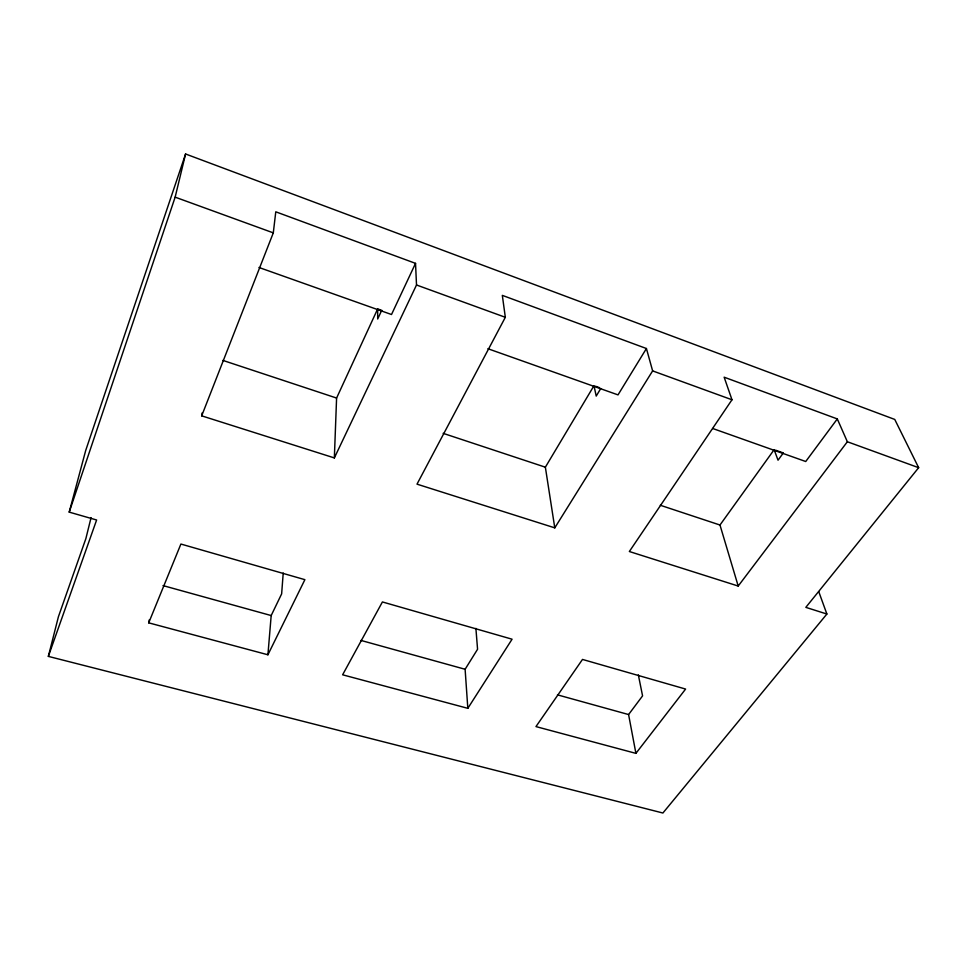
<?xml version="1.0" encoding="UTF-8"?>
<svg xmlns="http://www.w3.org/2000/svg" width="967" height="967" viewBox="0 0 967 967"><rect width="100%" height="100%" fill="white"/><g stroke="black" fill="none" stroke-linecap="round" stroke-linejoin="round"><path stroke-width="1.45" d="M202.188 412.885L201.692 415.846L334.352 457.923L336.589 398.053L377.662 308.908L381.929 310.431M283.222 573.02L281.639 593.883L271.183 615.556L267.919 654.78L148.713 622.845L149.232 619.932M201.692 415.846L273.298 232.866L275.776 211.809L415.532 263.362L416.511 284.987L334.352 457.923M48.35 656.388L96.615 519.992L69.213 512.123L175.148 197.159L185.579 153.983L894.753 419.436L918.65 467.69L805.825 607.361L826.882 614.033L662.903 813.017L48.35 656.388L58.419 616.728L85.882 538.571L91.067 517.611M69.213 512.123L85.712 450.441L185.579 153.983M148.713 622.845L180.902 544.046L304.883 579.668L267.919 654.78M381.349 311.12L377.698 319.013L377.662 308.908M415.532 263.362L391.514 314.517L258.963 267.472M505.33 317.297L417.007 484.153L554.78 527.861L652.628 370.893L646.427 348.519L502.32 295.37L505.33 317.297L416.511 284.987M554.78 527.861L545.364 467.194L593.98 385.712L596.216 396.083L600.737 388.565M646.427 348.519L618.01 394.887L487.888 348.712M467.823 708.327L512.075 639.199L382.412 601.945L342.62 674.797L467.823 708.327L465.115 669.273L477.565 649.256L475.897 628.393M731.983 399.77L629.348 551.516L738.208 586.05L847.358 441.75L837.301 418.929L724.15 377.19L731.983 399.77L652.628 370.893M738.208 586.05L719.98 525.021L774.144 449.679L778.036 460.207L783.318 452.931M837.301 418.929L805.729 461.513L712.727 428.502M635.911 753.366L685.603 689.06L582.497 659.434L535.96 726.592L635.911 753.366L628.586 714.553L642.572 695.877L638.341 674.906M163 585.591L271.183 615.556M360.945 640.42L465.115 669.273M557.463 694.85L628.586 714.553M222.869 360.401L336.589 398.053M443.14 433.337L545.364 467.194M660.304 505.257L719.98 525.021M595.394 386.208L599.613 387.719M775.558 450.175L782.617 452.689M175.148 197.159L273.298 232.866M847.358 441.75L918.65 467.69M818.819 591.816L826.882 614.033"/></g></svg>
